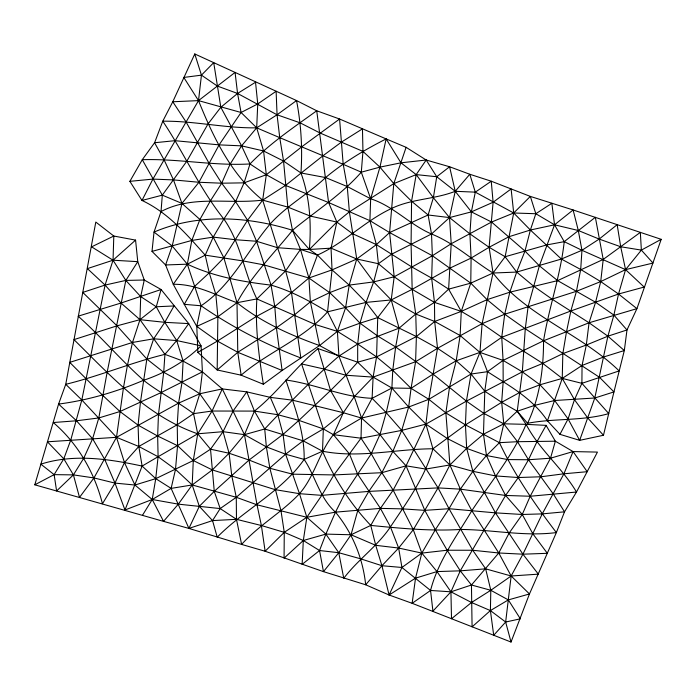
<?xml version="1.0" encoding="UTF-8"?>
<svg xmlns="http://www.w3.org/2000/svg" width="696" height="696" viewBox="0 0 696 696"><rect width="100%" height="100%" fill="white"/><g stroke="black" fill="none" stroke-linecap="round" stroke-linejoin="round"><path stroke-width="1.04" d="M201.066 305.77L187.328 264.175L172.216 245.993L154.025 232.09C197.881 213.298 247.759 216.308 292.511 230.289L309.355 249.472L317.463 255.067L332.044 269.891L349.201 285.108L366.053 302.395L377.728 317.585L416.382 336.568L437.523 348.305L456.211 360.789L471.044 374.03L484.79 391.265L501.668 402.314L517.232 411.223L526.098 424.351C512.674 455.95 490.532 482.258 471.827 510.707C456.593 536.52 438.097 560.915 430.554 590.46L412.136 603.302L389.09 595.002L365.678 584.788L323.466 571.633L265.124 551.249L261.392 525.524L257.024 504.817L244.453 434.661L222.302 388.916L202.414 371.847L183.109 361.102L164.926 354.351C131.344 362.564 99.345 376.127 65.737 384.322L81.823 399.974L116.502 437.314L124.462 462.562L134.937 485.025L152.224 499.493L163.551 521.365L188.921 528.421L199.317 506.314L214.272 491.359L249.046 460.039L283.072 434.382L298.915 420.367L330.548 390.5L345.903 375.24L357.666 362.19L357.692 344.015L359.989 323.17L366.053 302.395L373.674 281.906L378.398 263.723L376.388 244.618L369.907 220.658L370.663 198.778L379.938 167.136L386.15 138.913L339.578 119.016L316.724 110.777L296.531 100.563L194.776 53.966L172.773 101.764L162.768 121.2L154.59 142.741L142.262 159.706L129.874 181.334L141.984 200.457C167.858 212.532 186.641 234.248 205.216 255.162L209.252 272.832L215.838 294.512L217.865 316.767L217.178 369.967L241.138 375.179L263.358 384.253L282.115 370.49L319.586 345.555L337.395 331.374L359.989 323.17L377.728 317.585L391.222 299.941L412.163 289.362L449.999 268.09L471.096 258.085L489.105 247.28L508.959 236.718L530.387 230.019L554.538 224.799L578.298 230.498L599.186 239.076L620.702 246.758L641.364 250.108L661.2 239.32L573.121 209.966L530.343 196.411L491.254 181.212L469.8 174.261L449.59 166.753L426.187 160.019L406.107 147.326L386.15 138.913C364.739 149.753 344.05 162.142 325.598 177.567C307.98 194.332 286.186 205.868 269.996 224.208C247.002 251.291 231.376 285.604 201.066 305.77L196.785 326.415L197.864 352.411L217.178 369.967L237.78 352.28L276.399 327.772L294.347 314.949L310.373 301.846L329.66 292.633L349.201 285.108L373.674 281.906L394.188 276.782L432.364 255.745L451.217 243.73L491.567 222.033L513.709 212.993L530.343 196.411L535.824 213.733L530.387 230.019L524.975 251.047L516.684 272.084L509.82 292.198L504.713 314.227L501.746 337.282L503.086 360.397L503.173 381.843L501.668 402.314L503.782 423.812L499.441 442.673L486.478 455.532L472.897 471.331L460.352 489.149L449.016 508.715L435.331 529.752L421.82 553.102L415.529 578.15L412.136 603.302L511.021 642.034L529.465 593.966L556.365 532.579L564.517 511.83L576.488 492.037L597.438 452.095L573.078 451.573L550.51 458.212L528.49 459.752L507.671 459.577L486.478 455.532L466.668 448.381L447.485 438.619L425.917 424.116L408.665 407.03L391.883 388.029L373.117 377.11L357.666 362.19L318.072 348.626C294.965 367.575 277.774 392.509 254.423 411.092L244.453 434.661L229.08 453.235L212.323 469.922L192.192 484.955L178.315 504.148L163.551 521.365L34.8 484.808L58.586 404.072L65.737 384.322L95.804 222.059L113.805 236.031L135.572 240.12L137.764 261.661L144.263 280.018L140.688 296.583L139.974 319.681L132.51 342.449L127.411 365.383L123.418 388.011L116.502 437.314L93.96 477.935L79.509 497.405L73.411 474.889L63.797 458.812L47.406 441.795L116.502 437.314L138.8 446.467L158.088 456.724L175.496 469.4L192.192 484.955L236.275 497.301L257.024 504.817L306.84 517.276L335.481 512.152L380.434 508.376L402.427 508.88L424.795 510.359L449.016 508.715L495.448 512.856L522.261 514.483L542.262 513.883L564.517 511.83L553.355 494.073L528.49 459.752L517.493 441.708L503.782 423.812L484.12 413.546L466.407 401.131L433.069 374.126L395.65 346.947L377.554 335.95L359.989 323.17L345.573 307.841L329.66 292.633L308.894 278.009L264.097 264.915L243.348 260.991L205.216 255.162L187.328 264.175L165.596 264.967L152.006 251.395L154.025 232.09L161.02 211.584L162.316 195.15L186.919 161.063L207.991 123.992L220.823 107.28L237.571 93.455L255.536 82.224L257.746 103.948L256.685 127.82L263.558 150.971L266.324 174.731L262.662 200.109L277.513 247.698L285.612 270.857L291.415 292.276L300.837 357.962C265.655 344.511 232.081 327.181 201.066 305.77L184.249 304.326L173.252 284.299L165.596 264.967L172.216 245.993L181.952 203.406L198.934 182.265L219.109 144.864L241.068 112.491L257.746 103.948L276.121 91.263L277.06 114.779L279.731 137.564L283.55 161.063L287.805 207.086L292.511 230.289L300.481 249.394L308.894 278.009L310.373 301.846L319.586 345.555L338.926 356.126L354.238 396.694L361.537 418.061L361.024 438.21L371.272 453.74L381.86 472.697L393.153 490.132L413.276 529.717L421.82 553.102L436.992 571.581L450.938 591.817L471.505 602.492L490.402 610.583L505.653 622.024L511.021 642.034M377.728 317.585L376.571 356.9L373.117 377.11L372.09 398.312L361.537 418.061L333.419 434.687C318.925 452.635 314.775 476.203 299.48 493.69C281.793 512.526 258.895 525.132 241.616 544.42L188.921 528.421L171.129 488.383L155.747 478.657L142.123 466.068C109.002 458.977 73.846 453.566 40.855 464.154L54.131 474.637L73.411 474.889L93.96 477.935L114.988 483.102L134.937 485.025L155.747 478.657L193.288 460.535L210.523 449.198L223.051 431.677L233.256 410.744L246.784 391.865L270.335 397.381L292.494 400.165L343.319 412.711L361.537 418.061L379.964 434.53L392.857 451.373L406.064 465.833L424.795 510.359L435.331 529.752L447.145 550.231L460.273 570.833L471.453 585.005L490.802 590.278L508.315 599.909L520.364 618.822L505.653 622.024L493.708 635.283L490.402 610.583L490.802 590.278L485.651 568.841L472.741 550.258L449.016 508.715L438.054 487.896L401.723 430.389L386.21 412.658L372.09 398.312C342.475 397.155 315.105 383.896 285.856 380.025C294.225 405.864 304.665 431.79 304.152 459.412C315.592 476.638 319.586 497.91 335.481 512.152C352.524 532.866 362.86 558.14 365.678 584.788L381.921 565.717L398.651 548.039L413.276 529.717L438.054 487.896L449.921 464.963L466.668 448.381L483.468 434.234L503.782 423.812L517.232 411.223L534.841 405.324L554.651 400.505L594.793 398.008L613.95 391.918L624.321 350.54L626.992 329.956L636.927 308.65L661.2 239.32M641.364 250.108L625.565 269.639L618.535 294.008L613.881 315.097L607.895 336.194L594.793 398.008L579.655 440.35L568.075 418.914L554.651 400.505L539.983 384.784L522.331 371.838L503.086 360.397L479.953 352.402L460.126 335.524L434.687 321.465L415.747 314.009L391.222 299.941L366.053 302.395L327.546 311.843C303.665 339.013 268.282 351.793 241.138 375.179L237.78 352.28L237.005 302.699L223.86 257.859L213.228 237.11L199.926 219.458L181.952 203.406L162.316 195.15L141.984 200.457L152.903 179.107L198.508 100.616L201.448 75.151L213.715 62.623L220.823 107.28L241.564 145.856L249.986 163.943L266.324 174.731L285.525 185.423L328.599 202.536L369.907 220.658L389.595 232.56L432.364 255.745L470.766 283.142L487.07 299.654L504.713 314.227L525.271 328.773L599.526 377.319L613.95 391.918L603.467 435.261L579.655 440.35L559.958 434.339L568.075 418.914L574.47 399.678L581.899 383.331L582.047 365.478L586.302 345.033L589.06 322.77L595.585 302.255L600.718 281.584L603.215 259.425L595.35 217.282L564.23 241.66L546.673 244.94L505.122 256.728L493.029 273.015L482.111 323.64L479.953 352.402L471.044 374.03L466.407 401.131L465.441 424.891L466.668 448.381L472.897 471.331L495.448 512.856L522.922 554.19L538.356 574.157L511.151 575.992L485.651 568.841L460.273 570.833L436.992 571.581L415.529 578.15L389.09 595.002L381.921 565.717L375.727 545.316L370.759 525.419C350.323 503.817 334.106 478.578 322.509 451.208L323.335 428.919L301.585 363.921L323.892 368.993L345.903 375.24L373.117 377.11L415.599 361.72L437.523 348.305L482.111 323.64L504.713 314.227L576.445 291.293L600.718 281.584L625.565 269.639L653.005 263.062L641.364 250.108L640.329 232.386L603.215 259.425L557.644 280.618L509.82 292.198L487.07 299.654L461.274 311.382L434.687 321.465L416.382 336.568L376.571 356.9L357.666 362.19M559.958 434.339L547.43 420.836L562.246 378.415L562.829 353.62L566.509 331.722L570.851 310.981L576.445 291.293L580.699 269.483L581.952 250.29L578.298 230.498L573.121 209.966L554.538 224.799L539.365 265.794L528.125 306.562L525.271 328.773L522.331 371.838L517.232 411.223L527.568 423.29C554.486 418.113 582.335 421.176 608.774 413.607L581.899 383.331L562.246 378.415L542.776 363.408L501.746 337.282L482.111 323.64L461.274 311.382L434.478 302.386L412.163 289.362L394.188 276.782L378.398 263.723L356.743 259.008L331.035 248.159L309.355 249.472L300.481 249.394L277.513 247.698L256.537 241.26L235.239 239.711L213.228 237.11L191.818 240.442L152.006 251.395M361.024 438.21L333.889 474.933L321.778 495.352L306.84 517.276L284.264 532.336L265.124 551.249L241.616 544.42L236.475 519.32L236.275 497.301L231.803 475.942L229.08 453.235L223.051 431.677L212.062 411.031L199.769 393.753L182.039 382.304L163.708 372.29L146.856 359.032L117.015 325.841L82.763 292.424L105.07 285.073L125.837 280.418L144.263 280.018L161.098 289.51L188.703 323.605L201.074 345.825L202.414 371.847L160.967 392.64L119.973 411.527L98.797 417.965L76.482 420.784L53.279 422.533C77.9 443.552 94.534 472.532 102.451 503.756L114.988 483.102L124.462 462.562L138.8 446.467L177.245 424.743L193.558 413.65L212.062 411.031L254.423 411.092L277.826 414.72L298.915 420.367L323.335 428.919L333.419 434.687L361.024 438.21L401.723 430.389L425.917 424.116L466.407 401.131L522.331 371.838L542.776 363.408L562.829 353.62L586.302 345.033L607.895 336.194L626.992 329.956L613.881 315.097L595.585 302.255L557.644 280.618L539.365 265.794L524.975 251.047L491.567 222.033L471.383 211.871L455.236 191.296L436.74 176.74L426.187 160.019L400.966 162.812L379.938 167.136L361.302 172.182C326.642 156.931 291.467 142.837 256.685 127.82C225.2 128.377 194.306 120.799 162.768 121.2C184.188 153.163 199.709 188.894 223.842 219.023C240.86 243.121 244.148 272.954 256.859 298.932C255.058 327.529 258.938 356.056 263.358 384.253M34.8 484.808L54.131 474.637L63.797 458.812L70.792 439.942L81.823 399.974L105.07 285.073L113.039 260.208L113.805 236.031L91.602 246.845L113.039 260.208L125.837 280.418L140.688 296.583L156.278 306.762L164.778 322.326L176.697 340.553L183.109 361.102L182.039 382.304L178.576 403.141L177.245 424.743L177.558 445.692L175.496 469.4L171.129 488.383L152.224 499.493L124.984 510.003L114.988 483.102L104.713 459.403L92.612 438.758L76.482 420.784L58.586 404.072C87.983 400.278 116.362 391.874 143.602 380.286C165.039 373.117 184.919 361.737 201.074 345.825L176.697 340.553L153.659 338.813L132.51 342.449L69.739 362.381L102.712 395.371L119.973 411.527L138.078 425.152L157.661 436.035L177.558 445.692L193.288 460.535L212.323 469.922L275.085 489.636L299.48 493.69L321.778 495.352L368.784 491.402L438.054 487.896L460.352 489.149L505.566 495.448L530.195 496.248L576.488 492.037C562.098 467.642 539.191 449.616 526.098 424.351L503.782 423.812M386.15 138.913L400.966 162.812L416.182 174.609L433.364 197.725L449.512 217.587L469.913 233.882L489.105 247.28L505.122 256.728L516.684 272.084L533.571 286.134L552.398 299.376L589.06 322.77L607.895 336.194L624.321 350.54L603.449 357.057L582.047 365.478L562.246 378.415L539.983 384.784L519.686 392.492L501.668 402.314L465.441 424.891L432.938 448.772C396.059 448.963 359.345 458.507 322.509 451.208L304.152 459.412C281.515 491.872 244.47 509.385 217.222 537.19L212.541 520.591L199.317 506.314L192.192 484.955L193.288 460.535L197.734 433.799L193.558 413.65L199.769 393.753L202.414 371.847M461.274 311.382L448.615 289.144L451.217 243.73L449.512 217.587L455.236 191.296L469.8 174.261L475.307 192.148L471.383 211.871L469.913 233.882L471.096 258.085L470.766 283.142L461.274 311.382L460.126 335.524L456.211 360.789L449.546 386.976L445.875 412.911L449.921 464.963L460.352 489.149L471.827 510.707L498.762 552.981L511.151 575.992L529.465 593.966L508.315 599.909L490.402 610.583L472.079 626.861L471.453 585.005L498.762 552.981L509.089 533.145L522.261 514.483L530.195 496.248L550.51 458.212L555.356 441.203L546.09 425.369L526.098 424.351M471.453 585.005L450.938 591.817L430.554 590.46L401.931 567.475L381.921 565.717L360.815 558.871L338.761 552.711L319.542 550.519L303.317 540.505L284.264 532.336L261.392 525.524L236.475 519.32L220.18 508.576L214.272 491.359L210.523 449.198L197.734 433.799C147.152 416.408 110.977 376.04 73.967 339.622L117.015 325.841L139.974 319.681L164.778 322.326L188.703 323.605L176.697 340.553L164.926 354.351L163.708 372.29L158.444 414.668L157.661 436.035L158.088 456.724L155.747 478.657L152.224 499.493L142.515 515.231M581.899 383.331L619.17 370.916C580.795 333.549 526.089 316.228 493.029 273.015C472.349 260.2 454.34 243.121 431.52 233.995C409.657 224.651 393.536 206.103 370.663 198.778L361.302 172.182L362.955 151.38L362.468 128.856L341.64 141.967L322.726 155.93L285.525 185.423L262.662 200.109L247.567 220.24L223.86 257.859L209.252 272.832L194.515 286.482L184.249 304.326L196.785 326.415L217.387 341.084L237.78 352.28L282.115 370.49L276.399 327.772L274.79 306.553L271.04 285.116L256.537 241.26L247.567 220.24L235.596 201.623L221.685 183.205L209.235 163.586L186.232 122.218L172.773 101.764L198.508 100.616L241.068 112.491L256.685 127.82L277.06 114.779L296.531 100.563C301.15 124.401 302.586 148.726 300.95 172.956C309.885 197.481 311.469 223.633 309.355 249.472L336.855 222.067L349.383 211.836L393.797 183.614L416.182 174.609L436.74 176.74L449.59 166.753L455.236 191.296L475.307 192.148L513.709 212.993L530.387 230.019L561.367 259.051L580.699 269.483L600.718 281.584L618.535 294.008L636.927 308.65L589.06 322.77L543.559 340.77L503.086 360.397L487.496 371.69L471.044 374.03L428.84 399.33L408.665 407.03L361.537 418.061M124.984 510.003L142.123 466.068L158.088 456.724L197.734 433.799L223.051 431.677L244.453 434.661L264.715 428.997C288.431 403.732 312.748 378.833 338.926 356.126L337.395 331.374L327.546 311.843L332.044 269.891L331.035 248.159L336.855 222.067L328.599 202.536L316.724 110.777C293.668 127.446 269.848 143.385 249.986 163.943L244.087 182.848L235.596 201.623L223.842 219.023L213.228 237.11L205.216 255.162M116.502 437.314L178.576 403.141L199.769 393.753L222.302 388.916L246.784 391.865L254.423 411.092L264.715 428.997L266.368 446.875L269.865 468.26L281.019 510.951L284.264 532.336L284.072 558.149L303.317 540.505L325.867 534.102L351.028 534.772L370.759 525.419L380.434 508.376L393.153 490.132L406.064 465.833L425.917 424.116L428.84 399.33L437.523 348.305L434.687 321.465L434.478 302.386L431.65 278.095L432.364 255.745L431.52 233.995L428.11 214.986L433.364 197.725L436.74 176.74M196.785 326.415L217.865 316.767L237.005 302.699L256.859 298.932L315.358 324.536L337.395 331.374L357.692 344.015L376.571 356.9L392.762 370.298L411.058 388.325L428.84 399.33L445.875 412.911L465.441 424.891L499.441 442.673L517.493 441.708L555.356 441.203L573.078 451.573L563.934 473.785L542.262 513.883L522.922 554.19L511.151 575.992L505.653 622.024M270.335 397.381L277.826 414.72L283.072 434.382L285.604 454.201L299.48 493.69L306.84 517.276L303.317 540.505L302.134 564.36L319.542 550.519L325.867 534.102L335.481 512.152L344.929 493.377L371.272 453.74L379.964 434.53L386.21 412.658L391.883 388.029L392.762 370.298L395.65 346.947L399.086 328.173L391.222 299.941L394.188 276.782L389.595 232.56L393.797 183.614L406.107 147.326M505.122 256.728L513.709 212.993L535.824 213.733L551.858 203.293L554.538 224.799L564.23 241.66L581.952 250.29L625.565 269.639L644.157 287.056L618.535 294.008L570.851 310.981L501.746 337.282L479.953 352.402L487.496 371.69L484.79 391.265L483.468 434.234L486.478 455.532L495.482 475.916L505.566 495.448L522.261 514.483L532.884 533.823L547.334 553.311L522.922 554.19L498.762 552.981L472.741 550.258L447.145 550.231L421.82 553.102L398.651 548.039L375.727 545.316L351.028 534.772L338.761 552.711L323.466 571.633L319.542 550.519M564.23 241.66C560.576 275.39 548.918 307.371 543.559 340.77C543.541 368.95 539.757 397.607 527.568 423.29M319.586 345.555C290.302 335.028 261.452 322.3 237.005 302.699C216.073 295.339 196.054 283.855 173.252 284.299L187.328 264.175L191.818 240.442L199.926 219.458L210.357 200.918L221.685 183.205L230.098 164.186L241.564 145.856L256.685 127.82M351.028 534.772L357.761 510.525L368.784 491.402L381.86 472.697L392.857 451.373L401.723 430.389L408.665 407.03L411.058 388.325L415.599 361.72L416.382 336.568L415.747 314.009L412.163 289.362L411.084 244.174L411.562 201.222L416.182 174.609L426.187 160.019M54.131 474.637L56.602 490.95L73.411 474.889L83.737 458.22L92.612 438.758L98.797 417.965L107.132 372.29L125.837 280.418L137.764 261.661L113.039 260.208L87.4 268.613L105.07 285.073L121.017 303.03L139.974 319.681L156.278 306.762L161.098 289.51L121.017 303.03L78.152 316.175C100.998 336.507 120.713 360.023 143.602 380.286C159.34 392.796 177.602 401.453 193.558 413.65M129.874 181.334L152.903 179.107L173.478 179.899L198.934 182.265L221.685 183.205L244.087 182.848L266.324 174.731L301.725 146.812L339.578 119.016L343.171 164.004L347.243 186.537L349.383 211.836L356.743 259.008L349.201 285.108L345.573 307.841L337.395 331.374M425.917 424.116L432.938 448.772C424.908 477.778 406.847 502.173 390.439 526.881C377.415 546.369 357.822 559.654 343.763 578.289L338.761 552.711L325.867 534.102L306.84 517.276M197.864 352.411L217.387 341.084L256.319 316.471L274.79 306.553L308.894 278.009L317.463 255.067C344.363 243.017 364.974 220.806 391.7 208.409C411.823 198.699 434.591 199.447 455.236 191.296M430.554 590.46L432.921 611.14L450.938 591.817L460.273 570.833L483.998 530.152L495.448 512.856L505.566 495.448L518.303 477.534L528.49 459.752L536.903 441.847L546.09 425.369M222.302 388.916L212.062 411.031L197.734 433.799M389.09 595.002L401.931 567.475L421.82 553.102M237.005 302.699C251.404 275.703 273.545 254.075 292.511 230.289C315.601 211.097 341.345 194.941 361.302 172.182M188.921 528.421L212.541 520.591L220.18 508.576L236.275 497.301L285.604 454.201L303.143 440.82L323.335 428.919L343.319 412.711L354.238 396.694L373.117 377.11M256.859 298.932L285.612 270.857L300.481 249.394L317.463 255.067M625.565 269.639L620.702 246.758L617.161 224.686L599.186 239.076L581.952 250.29L561.367 259.051L516.684 272.084L493.029 273.015L470.766 283.142L448.615 289.144L434.478 302.386L415.747 314.009L399.086 328.173L357.692 344.015L338.926 356.126M513.709 212.993L511.116 188.938L493.107 202.249L471.383 211.871L449.512 217.587L431.52 233.995L391.543 254.24L378.398 263.723M113.039 260.208L135.572 240.12M448.615 289.144L431.65 278.095L411.588 266.82L376.388 244.618L352.437 233.639L336.855 222.067L310.181 216.056L287.805 207.086L262.662 200.109C231.194 174.853 213.289 137.243 198.508 100.616L235.074 72.41L237.571 93.455L241.068 112.491M308.894 278.009L332.044 269.891L356.743 259.008L376.388 244.618L389.595 232.56L428.11 214.986L449.512 217.587M511.151 575.992L490.802 590.278L471.505 602.492L451.504 618.761L450.938 591.817M475.307 192.148L491.254 181.212L493.107 202.249L489.105 247.28L493.029 273.015M372.09 398.312L391.883 388.029L411.058 388.325L433.069 374.126L456.211 360.789L479.953 352.402M161.02 211.584C192.47 194.784 228.819 204.398 262.662 200.109M573.078 451.573L587.207 471.705L563.934 473.785L541.096 476.76L518.303 477.534L495.482 475.916L472.897 471.331L449.921 464.963L425.735 469.06L406.064 465.833L381.86 472.697L333.889 474.933L292.607 474.176L269.865 468.26L249.046 460.039L229.08 453.235L210.523 449.198M171.129 488.383L192.192 484.955M428.11 214.986L411.562 201.222L393.797 183.614L379.938 167.136L362.955 151.38L320.021 132.997L300.037 122.8L277.06 114.779L237.571 93.455L217.352 86.06L201.448 75.151L183.787 77.439L198.508 100.616M212.541 520.591L236.475 519.32M156.278 306.762L174.009 305.962L164.778 322.326L153.659 338.813L146.856 359.032L140.444 402.227L138.078 425.152L138.8 446.467L142.123 466.068M249.986 163.943C213.933 166.066 178.324 158.531 142.262 159.706L162.316 195.15M370.759 525.419C400.67 528.351 430.485 531.274 460.604 529.465C492.594 529.63 524.305 536.694 556.365 532.579C534.85 504.374 514.535 474.863 499.441 442.673M220.18 508.576L178.315 504.148L152.224 499.493M304.152 459.412L285.604 454.201L266.368 446.875L244.453 434.661M264.715 428.997L303.143 440.82L322.509 451.208M187.328 264.175C213.663 276.608 242.339 281.758 271.04 285.116C291.215 290.937 309.676 301.02 327.546 311.843M370.663 198.778L347.243 186.537L325.598 177.567L300.95 172.956L283.55 161.063L263.558 150.971L241.564 145.856L219.109 144.864L174.896 140.688L154.59 142.741L164.143 159.967L173.478 179.899L181.952 203.406M535.824 213.733L554.538 224.799M487.496 371.69C509.22 385.775 532.84 398.608 547.43 420.836M432.938 448.772L449.921 464.963M391.222 299.941L373.674 281.906L356.743 259.008M603.467 435.261L587.963 418.244L574.47 399.678L562.246 378.415M164.926 354.351L139.974 319.681M194.776 53.966L201.448 75.151M318.072 348.626L330.548 390.5L343.319 412.711L333.419 434.687L349.427 453.914L357.535 473.985L380.434 508.376L390.439 526.881L398.651 548.039L401.931 567.475"/></g></svg>
